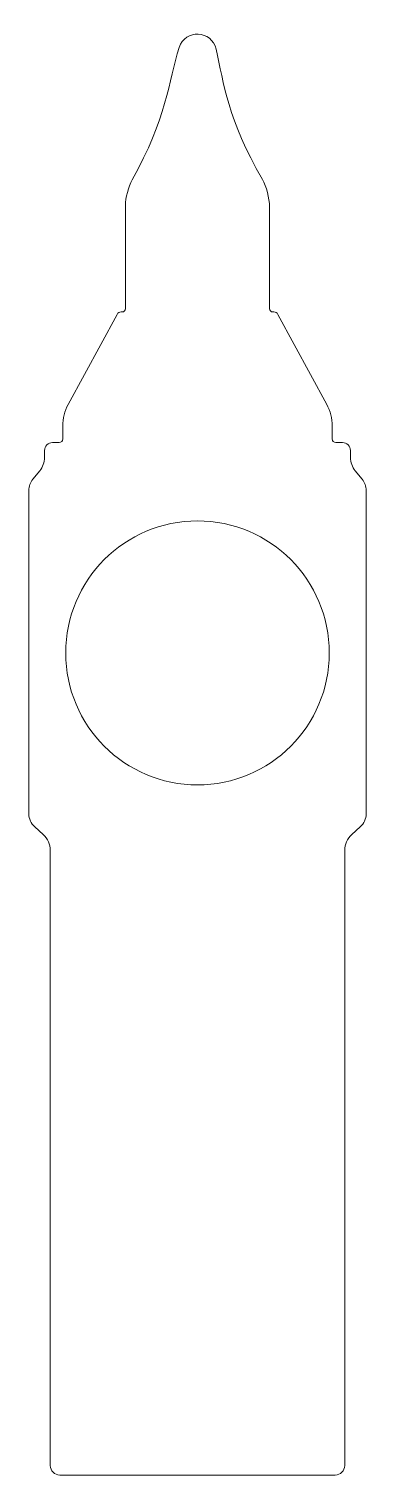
# Model space of a CAD drawing. Header units: inches. Extents: x 2.47 to 3.75, y -5.77 to -0.29.
import ezdxf

# ---------------------------------------------------------------- set-up
doc = ezdxf.new("R2010")
doc.units = ezdxf.units.IN
doc.header["$MEASUREMENT"] = 0
doc.layers.add('Edge Cuts', color=7, linetype='Continuous', lineweight=0)

msp = doc.modelspace()

# ---------------------------------------------------------------- linework, layer by layer
at = {"layer": 'Edge Cuts', "color": 250, "lineweight": 9, "true_color": 0x231f20}
msp.add_circle((3.1112, -2.6587), 0.5, dxfattribs=at)
msp.add_open_spline([(3.3966, -1.3667), (3.3934, -1.3667), (3.3903, -1.3654), (3.388, -1.3631), (3.3857, -1.3608), (3.3844, -1.3578), (3.3844, -1.3545), (3.3844, -1.3545), (3.3844, -0.9675), (3.3844, -0.9675), (3.3844, -0.9374), (3.3724, -0.8911), (3.3572, -0.865), (3.2253, -0.6363), (3.211, -0.5017), (3.1818, -0.371), (3.1658, -0.2993), (3.064, -0.2945), (3.0419, -0.3645), (3.001, -0.4946), (2.9943, -0.6329), (2.8633, -0.8668), (2.8494, -0.8917), (2.8378, -0.935), (2.8378, -0.9634), (2.8378, -0.9634), (2.8378, -1.3546), (2.8378, -1.3546), (2.8378, -1.3578), (2.8366, -1.3609), (2.8343, -1.3632), (2.832, -1.3654), (2.8289, -1.3667), (2.8257, -1.3667), (2.8257, -1.3667), (2.8217, -1.3667), (2.8217, -1.3667), (2.8151, -1.3667), (2.8092, -1.3702), (2.8061, -1.3759), (2.8061, -1.3759), (2.621, -1.7174), (2.621, -1.7174), (2.6074, -1.7424), (2.6003, -1.7704), (2.6003, -1.7991), (2.6003, -1.7991), (2.6003, -1.848), (2.6003, -1.848), (2.6003, -1.8556), (2.5941, -1.8618), (2.5864, -1.8618), (2.5864, -1.8618), (2.561, -1.8618), (2.561, -1.8618), (2.5443, -1.8618), (2.531, -1.8752), (2.531, -1.8917), (2.531, -1.8917), (2.531, -1.9179), (2.531, -1.9179), (2.531, -1.9366), (2.5246, -1.9545), (2.5128, -1.9688), (2.5128, -1.9688), (2.4867, -2.0009), (2.4867, -2.0009), (2.4769, -2.0127), (2.4717, -2.0275), (2.4717, -2.0428), (2.4717, -2.0428), (2.4717, -3.2686), (2.4717, -3.2686), (2.4717, -3.2874), (2.4797, -3.3053), (2.4938, -3.3179), (2.4938, -3.3179), (2.526, -3.3468), (2.526, -3.3468), (2.5431, -3.3621), (2.5528, -3.3839), (2.5528, -3.4067), (2.5528, -3.4067), (2.5528, -5.7376), (2.5528, -5.7376), (2.5528, -5.7576), (2.569, -5.7738), (2.589, -5.7738), (2.589, -5.7738), (3.6332, -5.7738), (3.6332, -5.7738), (3.6532, -5.7738), (3.6694, -5.7576), (3.6694, -5.7376), (3.6694, -5.7376), (3.6694, -3.4067), (3.6694, -3.4067), (3.6694, -3.3839), (3.6792, -3.3621), (3.6963, -3.3468), (3.6963, -3.3468), (3.7286, -3.3179), (3.7286, -3.3179), (3.7426, -3.3053), (3.7507, -3.2874), (3.7507, -3.2685), (3.7507, -3.2685), (3.7507, -2.0428), (3.7507, -2.0428), (3.7507, -2.0275), (3.7454, -2.0126), (3.7357, -2.0008), (3.7357, -2.0008), (3.7094, -1.9689), (3.7094, -1.9689), (3.6976, -1.9545), (3.6913, -1.9366), (3.6913, -1.9179), (3.6913, -1.9179), (3.6913, -1.8918), (3.6913, -1.8918), (3.6913, -1.8753), (3.6778, -1.8618), (3.6613, -1.8618), (3.6613, -1.8618), (3.6358, -1.8618), (3.6358, -1.8618), (3.6281, -1.8618), (3.6219, -1.8556), (3.6219, -1.848), (3.6219, -1.848), (3.6219, -1.7991), (3.6219, -1.7991), (3.6219, -1.7704), (3.6149, -1.7424), (3.6012, -1.7172), (3.6012, -1.7172), (3.4161, -1.3759), (3.4161, -1.3759), (3.4131, -1.3702), (3.4071, -1.3667), (3.4006, -1.3667), (3.4006, -1.3667), (3.3966, -1.3667), (3.3966, -1.3667)], degree=3, knots=[0, 0, 0, 0, 1, 1, 1, 2, 2, 2, 3, 3, 3, 4, 4, 4, 5, 5, 5, 6, 6, 6, 7, 7, 7, 8, 8, 8, 9, 9, 9, 10, 10, 10, 11, 11, 11, 12, 12, 12, 13, 13, 13, 14, 14, 14, 15, 15, 15, 16, 16, 16, 17, 17, 17, 18, 18, 18, 19, 19, 19, 20, 20, 20, 21, 21, 21, 22, 22, 22, 23, 23, 23, 24, 24, 24, 25, 25, 25, 26, 26, 26, 27, 27, 27, 28, 28, 28, 29, 29, 29, 30, 30, 30, 31, 31, 31, 32, 32, 32, 33, 33, 33, 34, 34, 34, 35, 35, 35, 36, 36, 36, 37, 37, 37, 38, 38, 38, 39, 39, 39, 40, 40, 40, 41, 41, 41, 42, 42, 42, 43, 43, 43, 44, 44, 44, 45, 45, 45, 46, 46, 46, 47, 47, 47, 48, 48, 48, 48], dxfattribs=at)

doc.saveas('drawing.dxf')
